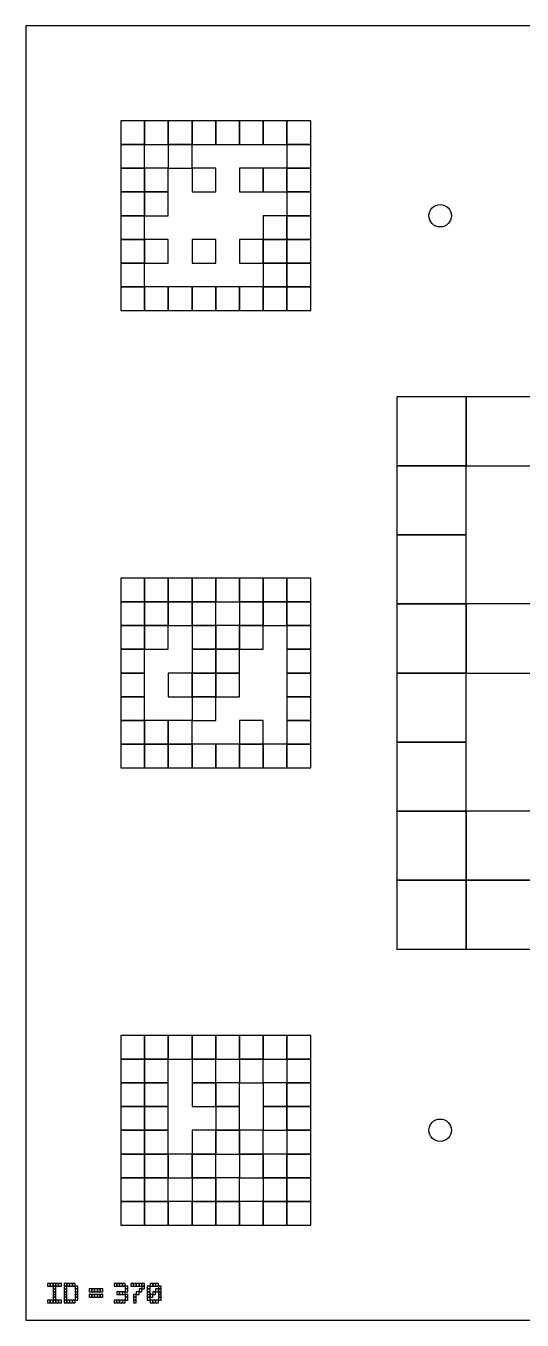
# Model space of a CAD drawing. Extents: x 0 to 1260, y 0 to 1580.
# Drawn here: x 640 to 755, y 640 to 940 of the extents above; entities that cross this region are included whole.
import ezdxf

# ---------------------------------------------------------------- set-up
doc = ezdxf.new("R2010")
doc.units = 0
for name, color, linetype in [('BLACK_POCKET', 7, 'CONTINUOUS'), ('BOARD_TEXT', 7, 'CONTINUOUS'), ('CUT', 7, 'CONTINUOUS'), ('MOUNT_HOLE', 6, 'CONTINUOUS')]:
    doc.layers.add(name, color=color, linetype=linetype)

msp = doc.modelspace()

# ---------------------------------------------------------------- linework, layer by layer
at = {"layer": 'BLACK_POCKET'}
for p, q in [((667.5, 918), (662, 918)), ((662, 918), (662, 912.5)), ((667.5, 912.5), (667.5, 918)), ((673, 918), (667.5, 918)), ((667.5, 918), (667.5, 912.5)), ((673, 912.5), (673, 918)), ((678.5, 918), (673, 918)), ((673, 918), (673, 912.5)), ((678.5, 912.5), (678.5, 918)), ((684, 918), (678.5, 918)), ((678.5, 918), (678.5, 912.5)), ((684, 912.5), (684, 918)), ((689.5, 918), (684, 918)), ((684, 918), (684, 912.5)), ((689.5, 912.5), (689.5, 918)), ((695, 918), (689.5, 918)), ((689.5, 918), (689.5, 912.5)), ((695, 912.5), (695, 918)), ((700.5, 918), (695, 918)), ((695, 918), (695, 912.5)), ((700.5, 912.5), (700.5, 918)), ((706, 918), (700.5, 918)), ((700.5, 918), (700.5, 912.5)), ((706, 912.5), (706, 918)), ((662, 912.5), (667.5, 912.5)), ((667.5, 912.5), (662, 912.5)), ((662, 912.5), (662, 907)), ((667.5, 912.5), (673, 912.5)), ((667.5, 907), (667.5, 912.5)), ((673, 912.5), (678.5, 912.5)), ((678.5, 912.5), (673, 912.5)), ((673, 912.5), (673, 907)), ((678.5, 912.5), (684, 912.5)), ((678.5, 907), (678.5, 912.5)), ((684, 912.5), (689.5, 912.5)), ((689.5, 912.5), (695, 912.5)), ((695, 912.5), (700.5, 912.5)), ((700.5, 912.5), (706, 912.5)), ((706, 912.5), (700.5, 912.5)), ((700.5, 912.5), (700.5, 907)), ((706, 907), (706, 912.5)), ((662, 907), (667.5, 907)), ((667.5, 907), (662, 907)), ((662, 907), (662, 901.5)), ((667.5, 901.5), (667.5, 907)), ((673, 907), (667.5, 907)), ((667.5, 907), (667.5, 901.5)), ((673, 907), (678.5, 907)), ((673, 901.5), (673, 907)), ((684, 907), (678.5, 907)), ((678.5, 907), (678.5, 901.5)), ((684, 901.5), (684, 907)), ((695, 907), (689.5, 907)), ((689.5, 907), (689.5, 901.5)), ((695, 901.5), (695, 907)), ((700.5, 907), (695, 907)), ((695, 907), (695, 901.5)), ((700.5, 907), (706, 907)), ((700.5, 901.5), (700.5, 907)), ((706, 907), (700.5, 907)), ((700.5, 907), (700.5, 901.5)), ((706, 901.5), (706, 907)), ((662, 901.5), (667.5, 901.5)), ((667.5, 901.5), (662, 901.5)), ((662, 901.5), (662, 896)), ((667.5, 901.5), (673, 901.5)), ((667.5, 896), (667.5, 901.5)), ((673, 901.5), (667.5, 901.5)), ((667.5, 901.5), (667.5, 896)), ((673, 896), (673, 901.5)), ((678.5, 901.5), (684, 901.5)), ((689.5, 901.5), (695, 901.5)), ((695, 901.5), (700.5, 901.5)), ((700.5, 901.5), (706, 901.5)), ((706, 901.5), (700.5, 901.5)), ((700.5, 901.5), (700.5, 896)), ((706, 896), (706, 901.5)), ((662, 896), (667.5, 896)), ((667.5, 896), (662, 896)), ((662, 896), (662, 890.5)), ((667.5, 896), (673, 896)), ((667.5, 890.5), (667.5, 896)), ((700.5, 896), (695, 896)), ((695, 896), (695, 890.5)), ((700.5, 896), (706, 896)), ((700.5, 890.5), (700.5, 896)), ((706, 896), (700.5, 896)), ((700.5, 896), (700.5, 890.5)), ((706, 890.5), (706, 896)), ((662, 890.5), (667.5, 890.5)), ((667.5, 890.5), (662, 890.5)), ((662, 890.5), (662, 885)), ((667.5, 885), (667.5, 890.5)), ((673, 890.5), (667.5, 890.5)), ((667.5, 890.5), (667.5, 885)), ((673, 885), (673, 890.5)), ((684, 890.5), (678.5, 890.5)), ((678.5, 890.5), (678.5, 885)), ((684, 885), (684, 890.5)), ((695, 890.5), (689.5, 890.5)), ((689.5, 890.5), (689.5, 885)), ((695, 890.5), (700.5, 890.5)), ((695, 885), (695, 890.5)), ((700.5, 890.5), (695, 890.5)), ((695, 890.5), (695, 885)), ((700.5, 890.5), (706, 890.5)), ((700.5, 885), (700.5, 890.5)), ((706, 890.5), (700.5, 890.5)), ((700.5, 890.5), (700.5, 885)), ((706, 885), (706, 890.5)), ((662, 885), (667.5, 885)), ((667.5, 885), (662, 885)), ((662, 885), (662, 879.5)), ((667.5, 885), (673, 885)), ((667.5, 879.5), (667.5, 885)), ((678.5, 885), (684, 885)), ((689.5, 885), (695, 885)), ((695, 885), (700.5, 885)), ((700.5, 885), (695, 885)), ((695, 885), (695, 879.5)), ((700.5, 885), (706, 885)), ((700.5, 879.5), (700.5, 885)), ((706, 885), (700.5, 885)), ((700.5, 885), (700.5, 879.5)), ((706, 879.5), (706, 885)), ((662, 879.5), (667.5, 879.5)), ((667.5, 879.5), (662, 879.5)), ((662, 879.5), (662, 874)), ((667.5, 874), (667.5, 879.5)), ((673, 879.5), (667.5, 879.5)), ((667.5, 879.5), (667.5, 874)), ((673, 874), (673, 879.5)), ((678.5, 879.5), (673, 879.5)), ((673, 879.5), (673, 874)), ((678.5, 874), (678.5, 879.5)), ((684, 879.5), (678.5, 879.5)), ((678.5, 879.5), (678.5, 874)), ((684, 874), (684, 879.5)), ((689.5, 879.5), (684, 879.5)), ((684, 879.5), (684, 874)), ((689.5, 874), (689.5, 879.5)), ((695, 879.5), (689.5, 879.5)), ((689.5, 879.5), (689.5, 874)), ((695, 879.5), (700.5, 879.5)), ((695, 874), (695, 879.5)), ((700.5, 879.5), (695, 879.5)), ((695, 879.5), (695, 874)), ((700.5, 879.5), (706, 879.5)), ((700.5, 874), (700.5, 879.5)), ((706, 879.5), (700.5, 879.5)), ((700.5, 879.5), (700.5, 874)), ((706, 874), (706, 879.5)), ((662, 874), (667.5, 874)), ((667.5, 874), (673, 874)), ((673, 874), (678.5, 874)), ((678.5, 874), (684, 874)), ((684, 874), (689.5, 874)), ((689.5, 874), (695, 874)), ((695, 874), (700.5, 874)), ((700.5, 874), (706, 874)), ((742, 854), (726, 854)), ((726, 854), (726, 838)), ((742, 838), (742, 854)), ((758, 854), (742, 854)), ((742, 854), (742, 838)), ((726, 838), (742, 838)), ((742, 838), (726, 838)), ((726, 838), (726, 822)), ((742, 838), (758, 838)), ((742, 822), (742, 838)), ((726, 822), (742, 822)), ((742, 822), (726, 822)), ((726, 822), (726, 806)), ((742, 806), (742, 822)), ((667.5, 812), (662, 812)), ((662, 812), (662, 806.5)), ((667.5, 806.5), (667.5, 812)), ((673, 812), (667.5, 812)), ((667.5, 812), (667.5, 806.5)), ((673, 806.5), (673, 812)), ((678.5, 812), (673, 812)), ((673, 812), (673, 806.5)), ((678.5, 806.5), (678.5, 812)), ((684, 812), (678.5, 812)), ((678.5, 812), (678.5, 806.5)), ((684, 806.5), (684, 812)), ((689.5, 812), (684, 812)), ((684, 812), (684, 806.5)), ((689.5, 806.5), (689.5, 812)), ((695, 812), (689.5, 812)), ((689.5, 812), (689.5, 806.5)), ((695, 806.5), (695, 812)), ((700.5, 812), (695, 812)), ((695, 812), (695, 806.5)), ((700.5, 806.5), (700.5, 812)), ((706, 812), (700.5, 812)), ((700.5, 812), (700.5, 806.5)), ((706, 806.5), (706, 812)), ((662, 806.5), (667.5, 806.5)), ((667.5, 806.5), (662, 806.5)), ((662, 806.5), (662, 801)), ((667.5, 806.5), (673, 806.5)), ((667.5, 801), (667.5, 806.5)), ((673, 806.5), (667.5, 806.5)), ((667.5, 806.5), (667.5, 801)), ((673, 806.5), (678.5, 806.5)), ((673, 801), (673, 806.5)), ((678.5, 806.5), (673, 806.5)), ((673, 806.5), (673, 801)), ((678.5, 806.5), (684, 806.5)), ((678.5, 801), (678.5, 806.5)), ((684, 806.5), (678.5, 806.5)), ((678.5, 806.5), (678.5, 801)), ((684, 806.5), (689.5, 806.5)), ((684, 801), (684, 806.5)), ((689.5, 806.5), (695, 806.5)), ((695, 806.5), (689.5, 806.5)), ((689.5, 806.5), (689.5, 801)), ((695, 806.5), (700.5, 806.5)), ((695, 801), (695, 806.5)), ((700.5, 806.5), (695, 806.5)), ((695, 806.5), (695, 801)), ((700.5, 806.5), (706, 806.5)), ((700.5, 801), (700.5, 806.5)), ((706, 806.5), (700.5, 806.5)), ((700.5, 806.5), (700.5, 801)), ((706, 801), (706, 806.5)), ((726, 806), (742, 806)), ((742, 806), (726, 806)), ((726, 806), (726, 790)), ((742, 790), (742, 806)), ((758, 806), (742, 806)), ((742, 806), (742, 790)), ((662, 801), (667.5, 801)), ((667.5, 801), (662, 801)), ((662, 801), (662, 795.5)), ((667.5, 801), (673, 801)), ((667.5, 795.5), (667.5, 801)), ((673, 801), (667.5, 801)), ((667.5, 801), (667.5, 795.5)), ((673, 801), (678.5, 801)), ((673, 795.5), (673, 801)), ((678.5, 801), (684, 801)), ((684, 801), (678.5, 801)), ((678.5, 801), (678.5, 795.5)), ((684, 795.5), (684, 801)), ((689.5, 801), (684, 801)), ((684, 801), (684, 795.5)), ((689.5, 801), (695, 801)), ((689.5, 795.5), (689.5, 801)), ((695, 801), (689.5, 801)), ((689.5, 801), (689.5, 795.5)), ((695, 801), (700.5, 801)), ((695, 795.5), (695, 801)), ((700.5, 801), (706, 801)), ((706, 801), (700.5, 801)), ((700.5, 801), (700.5, 795.5)), ((706, 795.5), (706, 801)), ((662, 795.5), (667.5, 795.5)), ((667.5, 795.5), (662, 795.5)), ((662, 795.5), (662, 790)), ((667.5, 795.5), (673, 795.5)), ((667.5, 790), (667.5, 795.5)), ((678.5, 795.5), (684, 795.5)), ((684, 795.5), (678.5, 795.5)), ((678.5, 795.5), (678.5, 790)), ((684, 795.5), (689.5, 795.5)), ((684, 790), (684, 795.5)), ((689.5, 795.5), (684, 795.5)), ((684, 795.5), (684, 790)), ((689.5, 795.5), (695, 795.5)), ((689.5, 790), (689.5, 795.5)), ((700.5, 795.5), (706, 795.5)), ((706, 795.5), (700.5, 795.5)), ((700.5, 795.5), (700.5, 790)), ((706, 790), (706, 795.5)), ((662, 790), (667.5, 790)), ((667.5, 790), (662, 790)), ((662, 790), (662, 784.5)), ((667.5, 784.5), (667.5, 790)), ((678.5, 790), (673, 790)), ((673, 790), (673, 784.5)), ((678.5, 790), (684, 790)), ((678.5, 784.5), (678.5, 790)), ((684, 790), (678.5, 790)), ((678.5, 790), (678.5, 784.5)), ((684, 790), (689.5, 790)), ((684, 784.5), (684, 790)), ((689.5, 790), (684, 790)), ((684, 790), (684, 784.5)), ((689.5, 784.5), (689.5, 790)), ((700.5, 790), (706, 790)), ((706, 790), (700.5, 790)), ((700.5, 790), (700.5, 784.5)), ((706, 784.5), (706, 790)), ((726, 790), (742, 790)), ((742, 790), (726, 790)), ((726, 790), (726, 774)), ((742, 790), (758, 790)), ((742, 774), (742, 790)), ((662, 784.5), (667.5, 784.5)), ((667.5, 784.5), (662, 784.5)), ((662, 784.5), (662, 779)), ((667.5, 779), (667.5, 784.5)), ((673, 784.5), (678.5, 784.5)), ((678.5, 784.5), (684, 784.5)), ((684, 784.5), (678.5, 784.5)), ((678.5, 784.5), (678.5, 779)), ((684, 784.5), (689.5, 784.5)), ((684, 779), (684, 784.5)), ((700.5, 784.5), (706, 784.5)), ((706, 784.5), (700.5, 784.5)), ((700.5, 784.5), (700.5, 779)), ((706, 779), (706, 784.5)), ((662, 779), (667.5, 779)), ((667.5, 779), (662, 779)), ((662, 779), (662, 773.5)), ((667.5, 773.5), (667.5, 779)), ((673, 779), (667.5, 779)), ((667.5, 779), (667.5, 773.5)), ((673, 773.5), (673, 779)), ((678.5, 779), (673, 779)), ((673, 779), (673, 773.5)), ((678.5, 779), (684, 779)), ((678.5, 773.5), (678.5, 779)), ((695, 779), (689.5, 779)), ((689.5, 779), (689.5, 773.5)), ((695, 773.5), (695, 779)), ((700.5, 779), (706, 779)), ((706, 779), (700.5, 779)), ((700.5, 779), (700.5, 773.5)), ((706, 773.5), (706, 779)), ((726, 774), (742, 774)), ((742, 774), (726, 774)), ((726, 774), (726, 758)), ((742, 758), (742, 774)), ((662, 773.5), (667.5, 773.5)), ((667.5, 773.5), (662, 773.5)), ((662, 773.5), (662, 768)), ((667.5, 773.5), (673, 773.5)), ((667.5, 768), (667.5, 773.5)), ((673, 773.5), (667.5, 773.5)), ((667.5, 773.5), (667.5, 768)), ((673, 773.5), (678.5, 773.5)), ((673, 768), (673, 773.5)), ((678.5, 773.5), (673, 773.5)), ((673, 773.5), (673, 768)), ((678.5, 768), (678.5, 773.5)), ((684, 773.5), (678.5, 773.5)), ((678.5, 773.5), (678.5, 768)), ((684, 768), (684, 773.5)), ((689.5, 773.5), (684, 773.5)), ((684, 773.5), (684, 768)), ((689.5, 773.5), (695, 773.5)), ((689.5, 768), (689.5, 773.5)), ((695, 773.5), (689.5, 773.5)), ((689.5, 773.5), (689.5, 768)), ((695, 768), (695, 773.5)), ((700.5, 773.5), (695, 773.5)), ((695, 773.5), (695, 768)), ((700.5, 773.5), (706, 773.5)), ((700.5, 768), (700.5, 773.5)), ((706, 773.5), (700.5, 773.5)), ((700.5, 773.5), (700.5, 768)), ((706, 768), (706, 773.5)), ((662, 768), (667.5, 768)), ((667.5, 768), (673, 768)), ((673, 768), (678.5, 768)), ((678.5, 768), (684, 768)), ((684, 768), (689.5, 768)), ((689.5, 768), (695, 768)), ((695, 768), (700.5, 768)), ((700.5, 768), (706, 768)), ((726, 758), (742, 758)), ((742, 758), (726, 758)), ((726, 758), (726, 742)), ((742, 742), (742, 758)), ((758, 758), (742, 758)), ((742, 758), (742, 742)), ((726, 742), (742, 742)), ((742, 742), (726, 742)), ((726, 742), (726, 726)), ((742, 742), (758, 742)), ((742, 726), (742, 742)), ((758, 742), (742, 742)), ((742, 742), (742, 726)), ((726, 726), (742, 726)), ((742, 726), (758, 726)), ((667.5, 706), (662, 706)), ((662, 706), (662, 700.5)), ((667.5, 700.5), (667.5, 706)), ((673, 706), (667.5, 706)), ((667.5, 706), (667.5, 700.5)), ((673, 700.5), (673, 706)), ((678.5, 706), (673, 706)), ((673, 706), (673, 700.5)), ((678.5, 700.5), (678.5, 706)), ((684, 706), (678.5, 706)), ((678.5, 706), (678.5, 700.5)), ((684, 700.5), (684, 706)), ((689.5, 706), (684, 706)), ((684, 706), (684, 700.5)), ((689.5, 700.5), (689.5, 706)), ((695, 706), (689.5, 706)), ((689.5, 706), (689.5, 700.5)), ((695, 700.5), (695, 706)), ((700.5, 706), (695, 706)), ((695, 706), (695, 700.5)), ((700.5, 700.5), (700.5, 706)), ((706, 706), (700.5, 706)), ((700.5, 706), (700.5, 700.5)), ((706, 700.5), (706, 706)), ((662, 700.5), (667.5, 700.5)), ((667.5, 700.5), (662, 700.5)), ((662, 700.5), (662, 695)), ((667.5, 700.5), (673, 700.5)), ((667.5, 695), (667.5, 700.5)), ((673, 700.5), (667.5, 700.5)), ((667.5, 700.5), (667.5, 695)), ((673, 700.5), (678.5, 700.5)), ((673, 695), (673, 700.5)), ((678.5, 700.5), (684, 700.5)), ((684, 700.5), (678.5, 700.5)), ((678.5, 700.5), (678.5, 695)), ((684, 700.5), (689.5, 700.5)), ((684, 695), (684, 700.5)), ((689.5, 700.5), (695, 700.5)), ((695, 700.5), (689.5, 700.5)), ((689.5, 700.5), (689.5, 695)), ((695, 700.5), (700.5, 700.5)), ((695, 695), (695, 700.5)), ((700.5, 700.5), (706, 700.5)), ((706, 700.5), (700.5, 700.5)), ((700.5, 700.5), (700.5, 695)), ((706, 695), (706, 700.5)), ((662, 695), (667.5, 695)), ((667.5, 695), (662, 695)), ((662, 695), (662, 689.5)), ((667.5, 695), (673, 695)), ((667.5, 689.5), (667.5, 695)), ((673, 695), (667.5, 695)), ((667.5, 695), (667.5, 689.5)), ((673, 689.5), (673, 695)), ((678.5, 695), (684, 695)), ((684, 695), (678.5, 695)), ((678.5, 695), (678.5, 689.5)), ((684, 689.5), (684, 695)), ((689.5, 695), (684, 695)), ((684, 695), (684, 689.5)), ((689.5, 695), (695, 695)), ((689.5, 689.5), (689.5, 695)), ((700.5, 695), (695, 695)), ((695, 695), (695, 689.5)), ((700.5, 695), (706, 695)), ((700.5, 689.5), (700.5, 695)), ((706, 695), (700.5, 695)), ((700.5, 695), (700.5, 689.5)), ((706, 689.5), (706, 695)), ((662, 689.5), (667.5, 689.5)), ((667.5, 689.5), (662, 689.5)), ((662, 689.5), (662, 684)), ((667.5, 689.5), (673, 689.5)), ((667.5, 684), (667.5, 689.5)), ((673, 689.5), (667.5, 689.5)), ((667.5, 689.5), (667.5, 684)), ((673, 684), (673, 689.5)), ((678.5, 689.5), (684, 689.5)), ((684, 689.5), (689.5, 689.5)), ((689.5, 689.5), (684, 689.5)), ((684, 689.5), (684, 684)), ((689.5, 684), (689.5, 689.5)), ((695, 689.5), (700.5, 689.5)), ((700.5, 689.5), (695, 689.5)), ((695, 689.5), (695, 684)), ((700.5, 689.5), (706, 689.5)), ((700.5, 684), (700.5, 689.5)), ((706, 689.5), (700.5, 689.5)), ((700.5, 689.5), (700.5, 684)), ((706, 684), (706, 689.5)), ((662, 684), (667.5, 684)), ((667.5, 684), (662, 684)), ((662, 684), (662, 678.5)), ((667.5, 684), (673, 684)), ((667.5, 678.5), (667.5, 684)), ((673, 684), (667.5, 684)), ((667.5, 684), (667.5, 678.5)), ((673, 678.5), (673, 684)), ((684, 684), (678.5, 684)), ((678.5, 684), (678.5, 678.5)), ((684, 684), (689.5, 684)), ((684, 678.5), (684, 684)), ((689.5, 684), (684, 684)), ((684, 684), (684, 678.5)), ((689.5, 678.5), (689.5, 684)), ((695, 684), (689.5, 684)), ((689.5, 684), (689.5, 678.5)), ((695, 684), (700.5, 684)), ((695, 678.5), (695, 684)), ((700.5, 684), (706, 684)), ((706, 684), (700.5, 684)), ((700.5, 684), (700.5, 678.5)), ((706, 678.5), (706, 684)), ((662, 678.5), (667.5, 678.5)), ((667.5, 678.5), (662, 678.5)), ((662, 678.5), (662, 673)), ((667.5, 678.5), (673, 678.5)), ((667.5, 673), (667.5, 678.5)), ((673, 678.5), (667.5, 678.5)), ((667.5, 678.5), (667.5, 673)), ((673, 673), (673, 678.5)), ((678.5, 678.5), (673, 678.5)), ((673, 678.5), (673, 673)), ((678.5, 678.5), (684, 678.5)), ((678.5, 673), (678.5, 678.5)), ((684, 678.5), (678.5, 678.5)), ((678.5, 678.5), (678.5, 673)), ((684, 678.5), (689.5, 678.5)), ((684, 673), (684, 678.5)), ((689.5, 678.5), (695, 678.5)), ((695, 678.5), (689.5, 678.5)), ((689.5, 678.5), (689.5, 673)), ((695, 673), (695, 678.5)), ((700.5, 678.5), (695, 678.5)), ((695, 678.5), (695, 673)), ((700.5, 678.5), (706, 678.5)), ((700.5, 673), (700.5, 678.5)), ((706, 678.5), (700.5, 678.5)), ((700.5, 678.5), (700.5, 673)), ((706, 673), (706, 678.5)), ((662, 673), (667.5, 673)), ((667.5, 673), (662, 673)), ((662, 673), (662, 667.5)), ((667.5, 673), (673, 673)), ((667.5, 667.5), (667.5, 673)), ((673, 673), (667.5, 673)), ((667.5, 673), (667.5, 667.5)), ((673, 673), (678.5, 673)), ((673, 667.5), (673, 673)), ((678.5, 673), (684, 673)), ((684, 673), (678.5, 673)), ((678.5, 673), (678.5, 667.5)), ((684, 667.5), (684, 673)), ((689.5, 673), (684, 673)), ((684, 673), (684, 667.5)), ((689.5, 673), (695, 673)), ((689.5, 667.5), (689.5, 673)), ((695, 673), (700.5, 673)), ((700.5, 673), (695, 673)), ((695, 673), (695, 667.5)), ((700.5, 673), (706, 673)), ((700.5, 667.5), (700.5, 673)), ((706, 673), (700.5, 673)), ((700.5, 673), (700.5, 667.5)), ((706, 667.5), (706, 673)), ((662, 667.5), (667.5, 667.5)), ((667.5, 667.5), (662, 667.5)), ((662, 667.5), (662, 662)), ((667.5, 667.5), (673, 667.5)), ((667.5, 662), (667.5, 667.5)), ((673, 667.5), (667.5, 667.5)), ((667.5, 667.5), (667.5, 662)), ((673, 662), (673, 667.5)), ((678.5, 667.5), (673, 667.5)), ((673, 667.5), (673, 662)), ((678.5, 667.5), (684, 667.5)), ((678.5, 662), (678.5, 667.5)), ((684, 667.5), (678.5, 667.5)), ((678.5, 667.5), (678.5, 662)), ((684, 667.5), (689.5, 667.5)), ((684, 662), (684, 667.5)), ((689.5, 667.5), (684, 667.5)), ((684, 667.5), (684, 662)), ((689.5, 662), (689.5, 667.5)), ((695, 667.5), (689.5, 667.5)), ((689.5, 667.5), (689.5, 662)), ((695, 667.5), (700.5, 667.5)), ((695, 662), (695, 667.5)), ((700.5, 667.5), (695, 667.5)), ((695, 667.5), (695, 662)), ((700.5, 667.5), (706, 667.5)), ((700.5, 662), (700.5, 667.5)), ((706, 667.5), (700.5, 667.5)), ((700.5, 667.5), (700.5, 662)), ((706, 662), (706, 667.5)), ((662, 662), (667.5, 662)), ((667.5, 662), (673, 662)), ((673, 662), (678.5, 662)), ((678.5, 662), (684, 662)), ((684, 662), (689.5, 662)), ((689.5, 662), (695, 662)), ((695, 662), (700.5, 662)), ((700.5, 662), (706, 662))]:
    msp.add_line(p, q, dxfattribs=at)
at = {"layer": 'BOARD_TEXT'}
for p, q in [((645.642857, 648.5), (645, 648.5)), ((645, 648.5), (645, 647.857143)), ((645.642857, 647.857143), (645.642857, 648.5)), ((646.285714, 648.5), (645.642857, 648.5)), ((645.642857, 648.5), (645.642857, 647.857143)), ((646.285714, 647.857143), (646.285714, 648.5)), ((646.928571, 648.5), (646.285714, 648.5)), ((646.285714, 648.5), (646.285714, 647.857143)), ((646.928571, 647.857143), (646.928571, 648.5)), ((647.571429, 648.5), (646.928571, 648.5)), ((646.928571, 648.5), (646.928571, 647.857143)), ((647.571429, 647.857143), (647.571429, 648.5)), ((648.214286, 648.5), (647.571429, 648.5)), ((647.571429, 648.5), (647.571429, 647.857143)), ((648.214286, 647.857143), (648.214286, 648.5)), ((649.5, 648.5), (648.857143, 648.5)), ((648.857143, 648.5), (648.857143, 647.857143)), ((649.5, 647.857143), (649.5, 648.5)), ((650.142857, 648.5), (649.5, 648.5)), ((649.5, 648.5), (649.5, 647.857143)), ((650.142857, 647.857143), (650.142857, 648.5)), ((650.785714, 648.5), (650.142857, 648.5)), ((650.142857, 648.5), (650.142857, 647.857143)), ((650.785714, 647.857143), (650.785714, 648.5)), ((651.428571, 648.5), (650.785714, 648.5)), ((650.785714, 648.5), (650.785714, 647.857143)), ((651.428571, 647.857143), (651.428571, 648.5)), ((661.071429, 648.5), (660.428571, 648.5)), ((660.428571, 648.5), (660.428571, 647.857143)), ((661.071429, 647.857143), (661.071429, 648.5)), ((661.714286, 648.5), (661.071429, 648.5)), ((661.071429, 648.5), (661.071429, 647.857143)), ((661.714286, 647.857143), (661.714286, 648.5)), ((662.357143, 648.5), (661.714286, 648.5)), ((661.714286, 648.5), (661.714286, 647.857143)), ((662.357143, 647.857143), (662.357143, 648.5)), ((663, 648.5), (662.357143, 648.5)), ((662.357143, 648.5), (662.357143, 647.857143)), ((663, 647.857143), (663, 648.5)), ((664.928571, 648.5), (664.285714, 648.5)), ((664.285714, 648.5), (664.285714, 647.857143)), ((664.928571, 647.857143), (664.928571, 648.5)), ((665.571429, 648.5), (664.928571, 648.5)), ((664.928571, 648.5), (664.928571, 647.857143)), ((665.571429, 647.857143), (665.571429, 648.5)), ((666.214286, 648.5), (665.571429, 648.5)), ((665.571429, 648.5), (665.571429, 647.857143)), ((666.214286, 647.857143), (666.214286, 648.5)), ((666.857143, 648.5), (666.214286, 648.5)), ((666.214286, 648.5), (666.214286, 647.857143)), ((666.857143, 647.857143), (666.857143, 648.5)), ((667.5, 648.5), (666.857143, 648.5)), ((666.857143, 648.5), (666.857143, 647.857143)), ((667.5, 647.857143), (667.5, 648.5)), ((669.428571, 648.5), (668.785714, 648.5)), ((668.785714, 648.5), (668.785714, 647.857143)), ((669.428571, 647.857143), (669.428571, 648.5)), ((670.071429, 648.5), (669.428571, 648.5)), ((669.428571, 648.5), (669.428571, 647.857143)), ((670.071429, 647.857143), (670.071429, 648.5)), ((670.714286, 648.5), (670.071429, 648.5)), ((670.071429, 648.5), (670.071429, 647.857143)), ((670.714286, 647.857143), (670.714286, 648.5)), ((645, 647.857143), (645.642857, 647.857143)), ((645.642857, 647.857143), (646.285714, 647.857143)), ((646.285714, 647.857143), (646.928571, 647.857143)), ((646.928571, 647.857143), (646.285714, 647.857143)), ((646.285714, 647.857143), (646.285714, 647.214286)), ((646.285714, 647.214286), (646.928571, 647.214286)), ((646.928571, 647.214286), (646.285714, 647.214286)), ((646.285714, 647.214286), (646.285714, 646.571429)), ((646.285714, 646.571429), (646.928571, 646.571429)), ((646.928571, 646.571429), (646.285714, 646.571429)), ((646.285714, 646.571429), (646.285714, 645.928571)), ((646.285714, 645.928571), (646.928571, 645.928571)), ((646.928571, 645.928571), (646.285714, 645.928571)), ((646.285714, 645.928571), (646.285714, 645.285714)), ((646.285714, 645.285714), (646.928571, 645.285714)), ((646.928571, 645.285714), (646.285714, 645.285714)), ((646.285714, 645.285714), (646.285714, 644.642857)), ((646.928571, 647.857143), (647.571429, 647.857143)), ((646.928571, 647.214286), (646.928571, 647.857143)), ((646.928571, 646.571429), (646.928571, 647.214286)), ((646.928571, 645.928571), (646.928571, 646.571429)), ((646.928571, 645.285714), (646.928571, 645.928571)), ((646.928571, 644.642857), (646.928571, 645.285714)), ((647.571429, 647.857143), (648.214286, 647.857143)), ((648.857143, 647.857143), (649.5, 647.857143)), ((649.5, 647.857143), (648.857143, 647.857143)), ((648.857143, 647.857143), (648.857143, 647.214286)), ((648.857143, 647.214286), (649.5, 647.214286)), ((649.5, 647.214286), (648.857143, 647.214286)), ((648.857143, 647.214286), (648.857143, 646.571429)), ((648.857143, 646.571429), (649.5, 646.571429)), ((649.5, 646.571429), (648.857143, 646.571429)), ((648.857143, 646.571429), (648.857143, 645.928571)), ((648.857143, 645.928571), (649.5, 645.928571)), ((649.5, 645.928571), (648.857143, 645.928571)), ((648.857143, 645.928571), (648.857143, 645.285714)), ((648.857143, 645.285714), (649.5, 645.285714)), ((649.5, 645.285714), (648.857143, 645.285714)), ((648.857143, 645.285714), (648.857143, 644.642857)), ((649.5, 647.857143), (650.142857, 647.857143)), ((649.5, 647.214286), (649.5, 647.857143)), ((649.5, 646.571429), (649.5, 647.214286)), ((649.5, 645.928571), (649.5, 646.571429)), ((649.5, 645.285714), (649.5, 645.928571)), ((649.5, 644.642857), (649.5, 645.285714)), ((650.142857, 647.857143), (650.785714, 647.857143)), ((650.785714, 647.857143), (651.428571, 647.857143)), ((652.071429, 647.857143), (651.428571, 647.857143)), ((651.428571, 647.857143), (651.428571, 647.214286)), ((651.428571, 647.214286), (652.071429, 647.214286)), ((652.071429, 647.214286), (651.428571, 647.214286)), ((651.428571, 647.214286), (651.428571, 646.571429)), ((651.428571, 646.571429), (652.071429, 646.571429)), ((652.071429, 646.571429), (651.428571, 646.571429)), ((651.428571, 646.571429), (651.428571, 645.928571)), ((651.428571, 645.928571), (652.071429, 645.928571)), ((652.071429, 645.928571), (651.428571, 645.928571)), ((651.428571, 645.928571), (651.428571, 645.285714)), ((651.428571, 645.285714), (652.071429, 645.285714)), ((652.071429, 645.285714), (651.428571, 645.285714)), ((651.428571, 645.285714), (651.428571, 644.642857)), ((652.071429, 647.214286), (652.071429, 647.857143)), ((652.071429, 646.571429), (652.071429, 647.214286)), ((652.071429, 645.928571), (652.071429, 646.571429)), ((652.071429, 645.285714), (652.071429, 645.928571)), ((652.071429, 644.642857), (652.071429, 645.285714)), ((655.285714, 647.214286), (654.642857, 647.214286)), ((654.642857, 647.214286), (654.642857, 646.571429)), ((654.642857, 646.571429), (655.285714, 646.571429)), ((655.285714, 645.928571), (654.642857, 645.928571)), ((654.642857, 645.928571), (654.642857, 645.285714)), ((654.642857, 645.285714), (655.285714, 645.285714)), ((655.285714, 646.571429), (655.285714, 647.214286)), ((655.928571, 647.214286), (655.285714, 647.214286)), ((655.285714, 647.214286), (655.285714, 646.571429)), ((655.285714, 646.571429), (655.928571, 646.571429)), ((655.285714, 645.285714), (655.285714, 645.928571)), ((655.928571, 645.928571), (655.285714, 645.928571)), ((655.285714, 645.928571), (655.285714, 645.285714)), ((655.285714, 645.285714), (655.928571, 645.285714)), ((655.928571, 646.571429), (655.928571, 647.214286)), ((656.571429, 647.214286), (655.928571, 647.214286)), ((655.928571, 647.214286), (655.928571, 646.571429)), ((655.928571, 646.571429), (656.571429, 646.571429)), ((655.928571, 645.285714), (655.928571, 645.928571)), ((656.571429, 645.928571), (655.928571, 645.928571)), ((655.928571, 645.928571), (655.928571, 645.285714)), ((655.928571, 645.285714), (656.571429, 645.285714)), ((656.571429, 646.571429), (656.571429, 647.214286)), ((657.214286, 647.214286), (656.571429, 647.214286)), ((656.571429, 647.214286), (656.571429, 646.571429)), ((656.571429, 646.571429), (657.214286, 646.571429)), ((656.571429, 645.285714), (656.571429, 645.928571)), ((657.214286, 645.928571), (656.571429, 645.928571)), ((656.571429, 645.928571), (656.571429, 645.285714)), ((656.571429, 645.285714), (657.214286, 645.285714)), ((657.214286, 646.571429), (657.214286, 647.214286)), ((657.857143, 647.214286), (657.214286, 647.214286)), ((657.214286, 647.214286), (657.214286, 646.571429)), ((657.214286, 646.571429), (657.857143, 646.571429)), ((657.214286, 645.285714), (657.214286, 645.928571)), ((657.857143, 645.928571), (657.214286, 645.928571)), ((657.214286, 645.928571), (657.214286, 645.285714)), ((657.214286, 645.285714), (657.857143, 645.285714)), ((657.857143, 646.571429), (657.857143, 647.214286)), ((657.857143, 645.285714), (657.857143, 645.928571)), ((660.428571, 647.857143), (661.071429, 647.857143)), ((661.071429, 647.857143), (661.714286, 647.857143)), ((661.714286, 646.571429), (661.071429, 646.571429)), ((661.071429, 646.571429), (661.071429, 645.928571)), ((661.071429, 645.928571), (661.714286, 645.928571)), ((661.714286, 647.857143), (662.357143, 647.857143)), ((661.714286, 645.928571), (661.714286, 646.571429)), ((662.357143, 646.571429), (661.714286, 646.571429)), ((661.714286, 646.571429), (661.714286, 645.928571)), ((661.714286, 645.928571), (662.357143, 645.928571)), ((662.357143, 647.857143), (663, 647.857143)), ((662.357143, 645.928571), (662.357143, 646.571429)), ((663, 646.571429), (662.357143, 646.571429)), ((662.357143, 646.571429), (662.357143, 645.928571)), ((662.357143, 645.928571), (663, 645.928571)), ((663.642857, 647.857143), (663, 647.857143)), ((663, 647.857143), (663, 647.214286)), ((663, 647.214286), (663.642857, 647.214286)), ((663.642857, 647.214286), (663, 647.214286)), ((663, 647.214286), (663, 646.571429)), ((663, 646.571429), (663.642857, 646.571429)), ((663, 645.928571), (663, 646.571429)), ((663.642857, 645.928571), (663, 645.928571)), ((663, 645.928571), (663, 645.285714)), ((663, 645.285714), (663.642857, 645.285714)), ((663.642857, 645.285714), (663, 645.285714)), ((663, 645.285714), (663, 644.642857)), ((663.642857, 647.214286), (663.642857, 647.857143)), ((663.642857, 646.571429), (663.642857, 647.214286)), ((663.642857, 645.285714), (663.642857, 645.928571)), ((663.642857, 644.642857), (663.642857, 645.285714)), ((664.285714, 647.857143), (664.928571, 647.857143)), ((664.928571, 647.857143), (665.571429, 647.857143)), ((665.571429, 645.928571), (664.928571, 645.928571)), ((664.928571, 645.928571), (664.928571, 645.285714)), ((664.928571, 645.285714), (665.571429, 645.285714)), ((665.571429, 645.285714), (664.928571, 645.285714)), ((664.928571, 645.285714), (664.928571, 644.642857)), ((665.571429, 647.857143), (666.214286, 647.857143)), ((666.214286, 646.571429), (665.571429, 646.571429)), ((665.571429, 646.571429), (665.571429, 645.928571)), ((665.571429, 645.928571), (666.214286, 645.928571)), ((665.571429, 645.285714), (665.571429, 645.928571)), ((665.571429, 644.642857), (665.571429, 645.285714)), ((666.214286, 647.857143), (666.857143, 647.857143)), ((666.857143, 647.214286), (666.214286, 647.214286)), ((666.214286, 647.214286), (666.214286, 646.571429)), ((666.214286, 646.571429), (666.857143, 646.571429)), ((666.214286, 645.928571), (666.214286, 646.571429)), ((666.857143, 647.857143), (667.5, 647.857143)), ((667.5, 647.857143), (666.857143, 647.857143)), ((666.857143, 647.857143), (666.857143, 647.214286)), ((666.857143, 647.214286), (667.5, 647.214286)), ((666.857143, 646.571429), (666.857143, 647.214286)), ((667.5, 647.214286), (667.5, 647.857143)), ((668.785714, 647.857143), (668.142857, 647.857143)), ((668.142857, 647.857143), (668.142857, 647.214286)), ((668.142857, 647.214286), (668.785714, 647.214286)), ((668.785714, 647.214286), (668.142857, 647.214286)), ((668.142857, 647.214286), (668.142857, 646.571429)), ((668.142857, 646.571429), (668.785714, 646.571429)), ((668.785714, 646.571429), (668.142857, 646.571429)), ((668.142857, 646.571429), (668.142857, 645.928571)), ((668.142857, 645.928571), (668.785714, 645.928571)), ((668.785714, 645.928571), (668.142857, 645.928571)), ((668.142857, 645.928571), (668.142857, 645.285714)), ((668.142857, 645.285714), (668.785714, 645.285714)), ((668.785714, 645.285714), (668.142857, 645.285714)), ((668.142857, 645.285714), (668.142857, 644.642857)), ((668.785714, 647.857143), (669.428571, 647.857143)), ((668.785714, 647.214286), (668.785714, 647.857143)), ((668.785714, 646.571429), (668.785714, 647.214286)), ((668.785714, 645.928571), (668.785714, 646.571429)), ((668.785714, 645.285714), (668.785714, 645.928571)), ((669.428571, 645.928571), (668.785714, 645.928571)), ((668.785714, 645.928571), (668.785714, 645.285714)), ((668.785714, 645.285714), (669.428571, 645.285714)), ((668.785714, 644.642857), (668.785714, 645.285714)), ((669.428571, 647.857143), (670.071429, 647.857143)), ((670.071429, 646.571429), (669.428571, 646.571429)), ((669.428571, 646.571429), (669.428571, 645.928571)), ((669.428571, 645.928571), (670.071429, 645.928571)), ((669.428571, 645.285714), (669.428571, 645.928571)), ((670.071429, 647.857143), (670.714286, 647.857143)), ((670.714286, 647.214286), (670.071429, 647.214286)), ((670.071429, 647.214286), (670.071429, 646.571429)), ((670.071429, 646.571429), (670.714286, 646.571429)), ((670.071429, 645.928571), (670.071429, 646.571429)), ((671.357143, 647.857143), (670.714286, 647.857143)), ((670.714286, 647.857143), (670.714286, 647.214286)), ((670.714286, 647.214286), (671.357143, 647.214286)), ((670.714286, 646.571429), (670.714286, 647.214286)), ((671.357143, 647.214286), (670.714286, 647.214286)), ((670.714286, 647.214286), (670.714286, 646.571429)), ((670.714286, 646.571429), (671.357143, 646.571429)), ((671.357143, 646.571429), (670.714286, 646.571429)), ((670.714286, 646.571429), (670.714286, 645.928571)), ((670.714286, 645.928571), (671.357143, 645.928571)), ((671.357143, 645.928571), (670.714286, 645.928571)), ((670.714286, 645.928571), (670.714286, 645.285714)), ((670.714286, 645.285714), (671.357143, 645.285714)), ((671.357143, 645.285714), (670.714286, 645.285714)), ((670.714286, 645.285714), (670.714286, 644.642857)), ((671.357143, 647.214286), (671.357143, 647.857143)), ((671.357143, 646.571429), (671.357143, 647.214286)), ((671.357143, 645.928571), (671.357143, 646.571429)), ((671.357143, 645.285714), (671.357143, 645.928571)), ((671.357143, 644.642857), (671.357143, 645.285714)), ((645.642857, 644.642857), (645, 644.642857)), ((645, 644.642857), (645, 644)), ((645, 644), (645.642857, 644)), ((645.642857, 644), (645.642857, 644.642857)), ((646.285714, 644.642857), (645.642857, 644.642857)), ((645.642857, 644.642857), (645.642857, 644)), ((645.642857, 644), (646.285714, 644)), ((646.285714, 644.642857), (646.928571, 644.642857)), ((646.285714, 644), (646.285714, 644.642857)), ((646.928571, 644.642857), (646.285714, 644.642857)), ((646.285714, 644.642857), (646.285714, 644)), ((646.285714, 644), (646.928571, 644)), ((646.928571, 644), (646.928571, 644.642857)), ((647.571429, 644.642857), (646.928571, 644.642857)), ((646.928571, 644.642857), (646.928571, 644)), ((646.928571, 644), (647.571429, 644)), ((647.571429, 644), (647.571429, 644.642857)), ((648.214286, 644.642857), (647.571429, 644.642857)), ((647.571429, 644.642857), (647.571429, 644)), ((647.571429, 644), (648.214286, 644)), ((648.214286, 644), (648.214286, 644.642857)), ((648.857143, 644.642857), (649.5, 644.642857)), ((649.5, 644.642857), (648.857143, 644.642857)), ((648.857143, 644.642857), (648.857143, 644)), ((648.857143, 644), (649.5, 644)), ((649.5, 644), (649.5, 644.642857)), ((650.142857, 644.642857), (649.5, 644.642857)), ((649.5, 644.642857), (649.5, 644)), ((649.5, 644), (650.142857, 644)), ((650.142857, 644), (650.142857, 644.642857)), ((650.785714, 644.642857), (650.142857, 644.642857)), ((650.142857, 644.642857), (650.142857, 644)), ((650.142857, 644), (650.785714, 644)), ((650.785714, 644), (650.785714, 644.642857)), ((651.428571, 644.642857), (650.785714, 644.642857)), ((650.785714, 644.642857), (650.785714, 644)), ((650.785714, 644), (651.428571, 644)), ((651.428571, 644.642857), (652.071429, 644.642857)), ((651.428571, 644), (651.428571, 644.642857)), ((661.071429, 644.642857), (660.428571, 644.642857)), ((660.428571, 644.642857), (660.428571, 644)), ((660.428571, 644), (661.071429, 644)), ((661.071429, 644), (661.071429, 644.642857)), ((661.714286, 644.642857), (661.071429, 644.642857)), ((661.071429, 644.642857), (661.071429, 644)), ((661.071429, 644), (661.714286, 644)), ((661.714286, 644), (661.714286, 644.642857)), ((662.357143, 644.642857), (661.714286, 644.642857)), ((661.714286, 644.642857), (661.714286, 644)), ((661.714286, 644), (662.357143, 644)), ((662.357143, 644), (662.357143, 644.642857)), ((663, 644.642857), (662.357143, 644.642857)), ((662.357143, 644.642857), (662.357143, 644)), ((662.357143, 644), (663, 644)), ((663, 644.642857), (663.642857, 644.642857)), ((663, 644), (663, 644.642857)), ((664.928571, 644.642857), (665.571429, 644.642857)), ((665.571429, 644.642857), (664.928571, 644.642857)), ((664.928571, 644.642857), (664.928571, 644)), ((664.928571, 644), (665.571429, 644)), ((665.571429, 644), (665.571429, 644.642857)), ((668.142857, 644.642857), (668.785714, 644.642857)), ((669.428571, 644.642857), (668.785714, 644.642857)), ((668.785714, 644.642857), (668.785714, 644)), ((668.785714, 644), (669.428571, 644)), ((669.428571, 644), (669.428571, 644.642857)), ((670.071429, 644.642857), (669.428571, 644.642857)), ((669.428571, 644.642857), (669.428571, 644)), ((669.428571, 644), (670.071429, 644)), ((670.071429, 644), (670.071429, 644.642857)), ((670.714286, 644.642857), (670.071429, 644.642857)), ((670.071429, 644.642857), (670.071429, 644)), ((670.071429, 644), (670.714286, 644)), ((670.714286, 644.642857), (671.357143, 644.642857)), ((670.714286, 644), (670.714286, 644.642857))]:
    msp.add_line(p, q, dxfattribs=at)
at = {"layer": 'CUT'}
for p, q in [((940, 940), (640, 940)), ((640, 940), (640, 640)), ((640, 640), (940, 640))]:
    msp.add_line(p, q, dxfattribs=at)
at = {"layer": 'MOUNT_HOLE'}
for centre in [(736, 896), (736, 684)]:
    msp.add_circle(centre, 2.6, dxfattribs=at)

doc.saveas('drawing.dxf')
